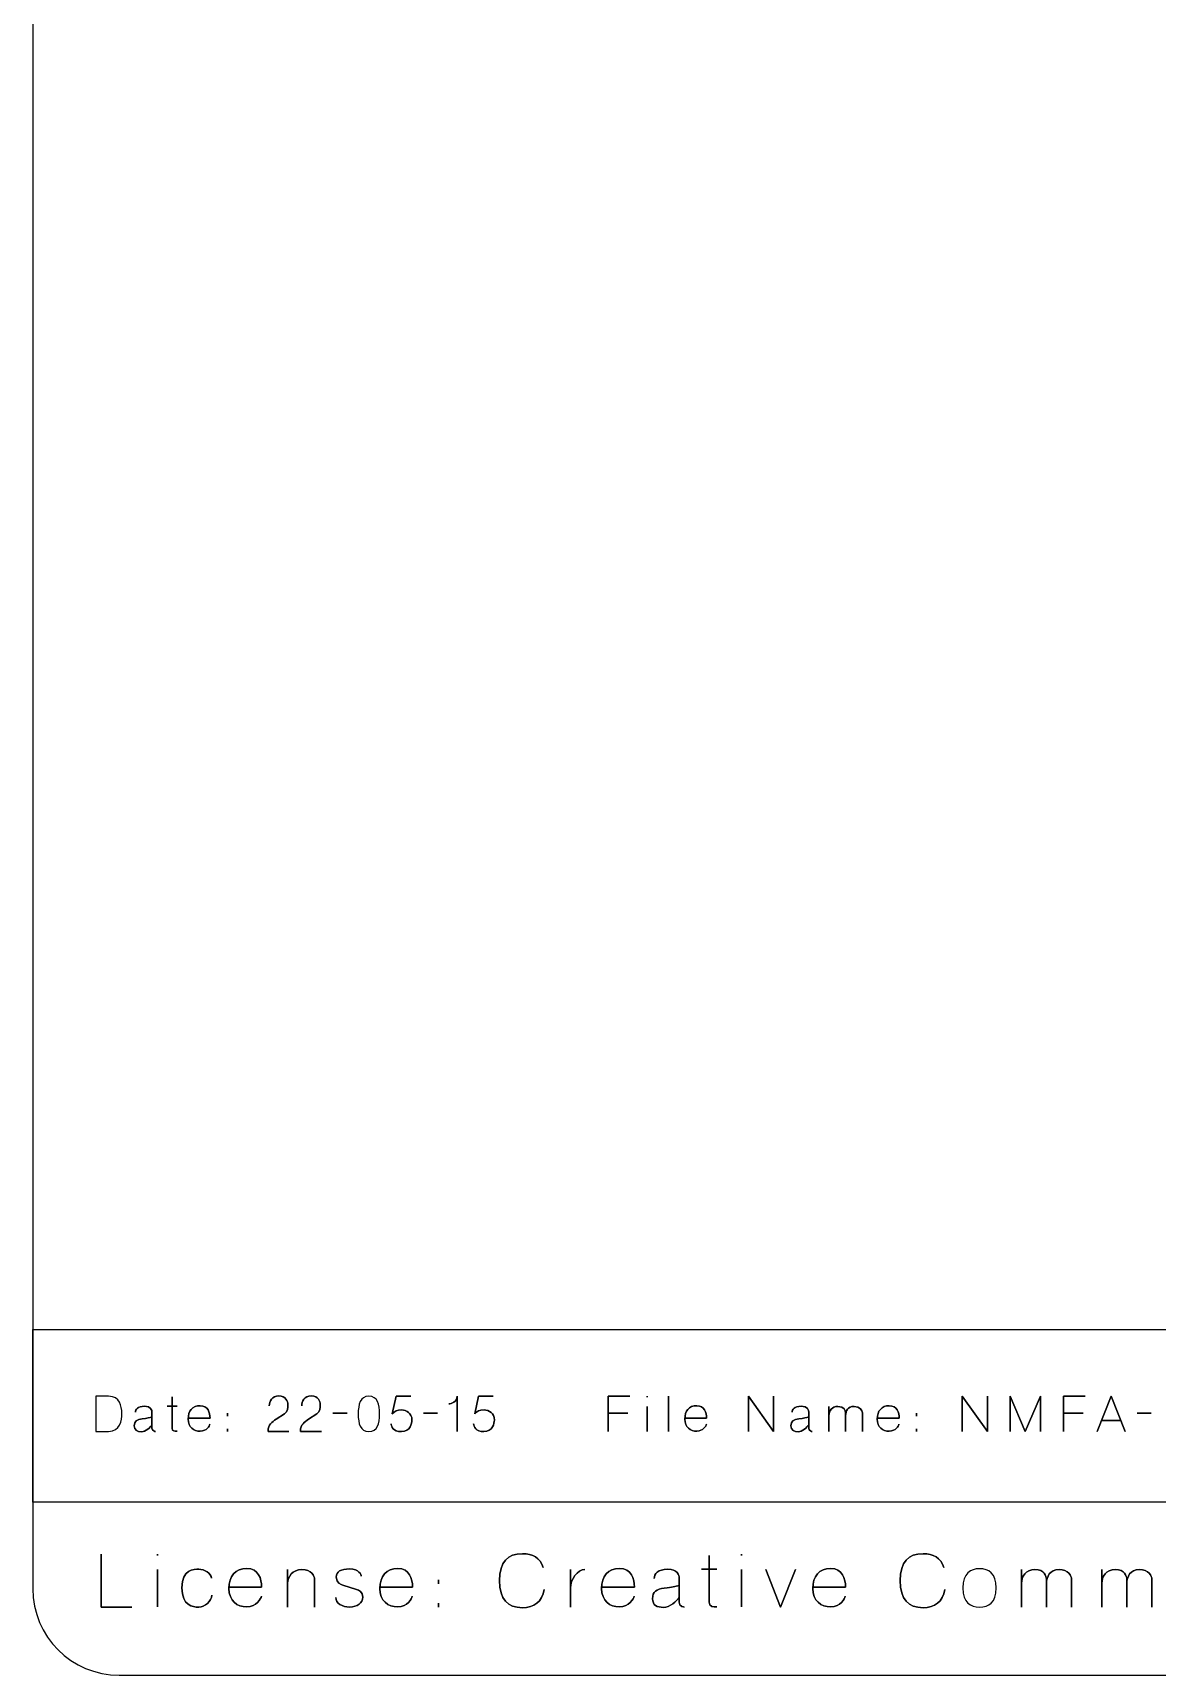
# Model space of a CAD drawing. Extents: x 15 to 785, y -585 to -15.
# Drawn here: x 15 to 210.2, y -585 to -300 of the extents above; entities that cross this region are included whole.
import ezdxf

# ---------------------------------------------------------------- set-up
doc = ezdxf.new("R2010")
doc.units = 0
doc.header["$MEASUREMENT"] = 0
doc.layers.add('LAYER_1', color=7, linetype='CONTINUOUS')

# ---------------------------------------------------------------- blocks, each defined once
blk = doc.blocks.new('BLOCK_2')
at = {"layer": 'LAYER_1', "color": 250}
blk.add_lwpolyline([(785, -555), (15, -555), (15, -525), (785, -525), (785, -555)], dxfattribs=at)
blk.add_open_spline([(785, -570), (785, -578.28), (778.28, -585), (770, -585), (770, -585), (30, -585), (30, -585), (21.72, -585), (15, -578.28), (15, -570), (15, -570), (15, -30), (15, -30), (15, -21.72), (21.72, -15), (30, -15), (30, -15), (770, -15), (770, -15), (778.28, -15), (785, -21.72), (785, -30), (785, -30), (785, -570), (785, -570)], degree=3, knots=[0, 0, 0, 0, 1, 1, 1, 2, 2, 2, 3, 3, 3, 4, 4, 4, 5, 5, 5, 6, 6, 6, 7, 7, 7, 8, 8, 8, 8], dxfattribs=at)
blk = doc.blocks.new('BLOCK_3')
at = {"layer": 'LAYER_1', "color": 30}
for points, knots in [([(25.95, -542.71), (25.95, -542.71), (25.95, -536.6), (25.95, -536.6), (25.95, -536.6), (28.15, -536.6), (28.15, -536.6), (30.16, -536.6), (30.41, -538.29), (30.46, -539.56), (30.51, -540.83), (30.08, -542.71), (28.15, -542.71), (28.15, -542.71), (25.95, -542.71), (25.95, -542.71)], [0, 0, 0, 0, 1, 1, 1, 2, 2, 2, 3, 3, 3, 4, 4, 4, 5, 5, 5, 5]), ([(25.95, -542.71), (25.95, -542.71), (25.95, -536.6), (25.95, -536.6), (25.95, -536.6), (28.15, -536.6), (28.15, -536.6), (30.16, -536.6), (30.41, -538.29), (30.46, -539.56), (30.51, -540.83), (30.08, -542.71), (28.15, -542.71), (28.15, -542.71), (25.95, -542.71), (25.95, -542.71)], [0, 0, 0, 0, 1, 1, 1, 2, 2, 2, 3, 3, 3, 4, 4, 4, 5, 5, 5, 5]), ([(35.68, -542.15), (35.68, -542.15), (35.68, -539.37), (35.68, -539.37), (35.68, -539.01), (35.51, -538.34), (34.36, -538.34), (33.22, -538.34), (32.8, -538.85), (32.8, -539.39), (32.8, -538.85), (33.22, -538.34), (34.36, -538.34), (35.51, -538.34), (35.68, -539.01), (35.68, -539.37), (35.68, -539.37), (35.68, -542.15), (35.68, -542.15), (35.68, -542.66), (36.29, -542.71), (36.29, -542.71), (36.29, -542.71), (35.68, -542.66), (35.68, -542.15)], [0, 0, 0, 0, 1, 1, 1, 2, 2, 2, 3, 3, 3, 4, 4, 4, 5, 5, 5, 6, 6, 6, 7, 7, 7, 8, 8, 8, 8]), ([(38.29, -538.32), (38.29, -538.32), (40.06, -538.32), (40.06, -538.32), (40.06, -538.32), (38.29, -538.32), (38.29, -538.32)], [0, 0, 0, 0, 1, 1, 1, 2, 2, 2, 2]), ([(40.04, -542.66), (39.63, -542.69), (39.18, -542.71), (39.18, -542.14), (39.18, -541.56), (39.18, -536.72), (39.18, -536.72), (39.18, -536.72), (39.18, -541.56), (39.18, -542.14), (39.18, -542.71), (39.63, -542.69), (40.04, -542.66)], [0, 0, 0, 0, 1, 1, 1, 2, 2, 2, 3, 3, 3, 4, 4, 4, 4]), ([(41.98, -540.39), (41.98, -540.39), (45.76, -540.39), (45.76, -540.39), (45.76, -539.45), (45.39, -538.24), (44.04, -538.24), (42.7, -538.24), (41.97, -539.16), (41.97, -540.55), (41.97, -541.96), (42.91, -542.71), (44.04, -542.67), (45.18, -542.64), (45.67, -541.76), (45.73, -541.44), (45.67, -541.76), (45.18, -542.64), (44.04, -542.67), (42.91, -542.71), (41.97, -541.96), (41.97, -540.55), (41.97, -539.16), (42.7, -538.24), (44.04, -538.24), (45.39, -538.24), (45.76, -539.45), (45.76, -540.39), (45.76, -540.39), (41.98, -540.39), (41.98, -540.39)], [0, 0, 0, 0, 1, 1, 1, 2, 2, 2, 3, 3, 3, 4, 4, 4, 5, 5, 5, 6, 6, 6, 7, 7, 7, 8, 8, 8, 9, 9, 9, 10, 10, 10, 10]), ([(55.82, -542.71), (55.85, -541.47), (56.51, -541.07), (57.23, -540.6), (57.23, -540.6), (58.68, -539.63), (58.68, -539.63), (59.28, -539.22), (59.27, -538.62), (59.27, -538.06), (59.27, -537.48), (58.92, -536.55), (57.71, -536.55), (56.5, -536.55), (56.05, -537.45), (56.05, -538.29), (56.05, -537.45), (56.5, -536.55), (57.71, -536.55), (58.92, -536.55), (59.27, -537.48), (59.27, -538.06), (59.27, -538.62), (59.28, -539.22), (58.68, -539.63), (58.68, -539.63), (57.23, -540.6), (57.23, -540.6), (56.51, -541.07), (55.85, -541.47), (55.82, -542.71), (55.82, -542.71), (59.45, -542.71), (59.45, -542.71), (59.45, -542.71), (55.82, -542.71), (55.82, -542.71)], [0, 0, 0, 0, 1, 1, 1, 2, 2, 2, 3, 3, 3, 4, 4, 4, 5, 5, 5, 6, 6, 6, 7, 7, 7, 8, 8, 8, 9, 9, 9, 10, 10, 10, 11, 11, 11, 12, 12, 12, 12]), ([(61.45, -542.71), (61.48, -541.47), (62.14, -541.07), (62.86, -540.6), (62.86, -540.6), (64.31, -539.63), (64.31, -539.63), (64.91, -539.22), (64.9, -538.62), (64.9, -538.06), (64.9, -537.48), (64.55, -536.55), (63.34, -536.55), (62.13, -536.55), (61.69, -537.45), (61.69, -538.29), (61.69, -537.45), (62.13, -536.55), (63.34, -536.55), (64.55, -536.55), (64.9, -537.48), (64.9, -538.06), (64.9, -538.62), (64.91, -539.22), (64.31, -539.63), (64.31, -539.63), (62.86, -540.6), (62.86, -540.6), (62.14, -541.07), (61.48, -541.47), (61.45, -542.71), (61.45, -542.71), (65.08, -542.71), (65.08, -542.71), (65.08, -542.71), (61.45, -542.71), (61.45, -542.71)], [0, 0, 0, 0, 1, 1, 1, 2, 2, 2, 3, 3, 3, 4, 4, 4, 5, 5, 5, 6, 6, 6, 7, 7, 7, 8, 8, 8, 9, 9, 9, 10, 10, 10, 11, 11, 11, 12, 12, 12, 12]), ([(71.48, -539.66), (71.48, -537.98), (71.84, -536.61), (73.33, -536.61), (74.82, -536.61), (75.17, -537.98), (75.17, -539.66), (75.17, -541.34), (74.82, -542.71), (73.33, -542.71), (71.84, -542.71), (71.48, -541.34), (71.48, -539.66)], [0, 0, 0, 0, 1, 1, 1, 2, 2, 2, 3, 3, 3, 4, 4, 4, 4]), ([(71.48, -539.66), (71.48, -537.98), (71.84, -536.61), (73.33, -536.61), (74.82, -536.61), (75.17, -537.98), (75.17, -539.66), (75.17, -541.34), (74.82, -542.71), (73.33, -542.71), (71.84, -542.71), (71.48, -541.34), (71.48, -539.66)], [0, 0, 0, 0, 1, 1, 1, 2, 2, 2, 3, 3, 3, 4, 4, 4, 4]), ([(80.61, -536.6), (80.61, -536.6), (78.07, -536.6), (78.07, -536.6), (78.07, -536.6), (77.39, -539.63), (77.39, -539.63), (77.87, -539.22), (78.18, -538.98), (79.02, -538.98), (79.85, -538.98), (80.8, -539.55), (80.8, -540.73), (80.8, -541.25), (80.52, -542.73), (79, -542.73), (77.48, -542.73), (77.28, -541.86), (77.18, -541.36), (77.28, -541.86), (77.48, -542.73), (79, -542.73), (80.52, -542.73), (80.8, -541.25), (80.8, -540.73), (80.8, -539.55), (79.85, -538.98), (79.02, -538.98), (78.18, -538.98), (77.87, -539.22), (77.39, -539.63), (77.39, -539.63), (78.07, -536.6), (78.07, -536.6), (78.07, -536.6), (80.61, -536.6), (80.61, -536.6)], [0, 0, 0, 0, 1, 1, 1, 2, 2, 2, 3, 3, 3, 4, 4, 4, 5, 5, 5, 6, 6, 6, 7, 7, 7, 8, 8, 8, 9, 9, 9, 10, 10, 10, 11, 11, 11, 12, 12, 12, 12]), ([(88.64, -542.71), (88.64, -542.71), (88.64, -536.6), (88.64, -536.6), (88.64, -537.64), (87.64, -537.89), (87.2, -537.92), (87.64, -537.89), (88.64, -537.64), (88.64, -536.6), (88.64, -536.6), (88.64, -542.71), (88.64, -542.71)], [0, 0, 0, 0, 1, 1, 1, 2, 2, 2, 3, 3, 3, 4, 4, 4, 4]), ([(94.92, -536.6), (94.92, -536.6), (92.38, -536.6), (92.38, -536.6), (92.38, -536.6), (91.7, -539.63), (91.7, -539.63), (92.18, -539.22), (92.49, -538.98), (93.33, -538.98), (94.16, -538.98), (95.11, -539.55), (95.11, -540.73), (95.11, -541.25), (94.83, -542.73), (93.31, -542.73), (91.79, -542.73), (91.59, -541.86), (91.49, -541.36), (91.59, -541.86), (91.79, -542.73), (93.31, -542.73), (94.83, -542.73), (95.11, -541.25), (95.11, -540.73), (95.11, -539.55), (94.16, -538.98), (93.33, -538.98), (92.49, -538.98), (92.18, -539.22), (91.7, -539.63), (91.7, -539.63), (92.38, -536.6), (92.38, -536.6), (92.38, -536.6), (94.92, -536.6), (94.92, -536.6)], [0, 0, 0, 0, 1, 1, 1, 2, 2, 2, 3, 3, 3, 4, 4, 4, 5, 5, 5, 6, 6, 6, 7, 7, 7, 8, 8, 8, 9, 9, 9, 10, 10, 10, 11, 11, 11, 12, 12, 12, 12]), ([(114.85, -542.71), (114.85, -542.71), (114.85, -536.6), (114.85, -536.6), (114.85, -536.6), (118.63, -536.6), (118.63, -536.6), (118.63, -536.6), (114.85, -536.6), (114.85, -536.6), (114.85, -536.6), (114.85, -542.71), (114.85, -542.71)], [0, 0, 0, 0, 1, 1, 1, 2, 2, 2, 3, 3, 3, 4, 4, 4, 4]), ([(121.61, -536.74), (121.61, -536.74), (121.61, -536.59), (121.61, -536.59), (121.61, -536.59), (121.61, -536.74), (121.61, -536.74)], [0, 0, 0, 0, 1, 1, 1, 2, 2, 2, 2]), ([(121.61, -542.7), (121.61, -542.7), (121.61, -538.35), (121.61, -538.35), (121.61, -538.35), (121.61, -542.71), (121.61, -542.7)], [0, 0, 0, 0, 1, 1, 1, 2, 2, 2, 2]), ([(125.35, -542.71), (125.35, -542.71), (125.35, -536.6), (125.35, -536.6), (125.35, -536.6), (125.35, -542.71), (125.35, -542.71)], [0, 0, 0, 0, 1, 1, 1, 2, 2, 2, 2]), ([(128.17, -540.39), (128.17, -540.39), (131.96, -540.39), (131.96, -540.39), (131.96, -539.45), (131.59, -538.24), (130.24, -538.24), (128.9, -538.24), (128.17, -539.16), (128.17, -540.55), (128.17, -541.96), (129.11, -542.71), (130.24, -542.67), (131.37, -542.64), (131.87, -541.76), (131.93, -541.44), (131.87, -541.76), (131.37, -542.64), (130.24, -542.67), (129.11, -542.71), (128.17, -541.96), (128.17, -540.55), (128.17, -539.16), (128.9, -538.24), (130.24, -538.24), (131.59, -538.24), (131.96, -539.45), (131.96, -540.39), (131.96, -540.39), (128.17, -540.39), (128.17, -540.39)], [0, 0, 0, 0, 1, 1, 1, 2, 2, 2, 3, 3, 3, 4, 4, 4, 5, 5, 5, 6, 6, 6, 7, 7, 7, 8, 8, 8, 9, 9, 9, 10, 10, 10, 10]), ([(139.2, -536.6), (139.2, -536.6), (143.55, -542.71), (143.55, -542.71), (143.55, -542.71), (143.55, -536.6), (143.55, -536.6), (143.55, -536.6), (143.55, -542.71), (143.55, -542.71), (143.55, -542.71), (139.2, -536.6), (139.2, -536.6), (139.2, -536.6), (139.2, -542.71), (139.2, -542.71), (139.2, -542.71), (139.2, -536.6), (139.2, -536.6)], [0, 0, 0, 0, 1, 1, 1, 2, 2, 2, 3, 3, 3, 4, 4, 4, 5, 5, 5, 6, 6, 6, 6]), ([(149.67, -542.15), (149.67, -542.15), (149.67, -539.37), (149.67, -539.37), (149.67, -539.01), (149.49, -538.34), (148.35, -538.34), (147.21, -538.34), (146.78, -538.85), (146.78, -539.39), (146.78, -538.85), (147.21, -538.34), (148.35, -538.34), (149.49, -538.34), (149.67, -539.01), (149.67, -539.37), (149.67, -539.37), (149.67, -542.15), (149.67, -542.15), (149.67, -542.66), (150.27, -542.71), (150.27, -542.71), (150.27, -542.71), (149.67, -542.66), (149.67, -542.15)], [0, 0, 0, 0, 1, 1, 1, 2, 2, 2, 3, 3, 3, 4, 4, 4, 5, 5, 5, 6, 6, 6, 7, 7, 7, 8, 8, 8, 8]), ([(156.08, -542.71), (156.08, -542.71), (156.08, -539.88), (156.08, -539.49), (156.08, -539.1), (155.83, -538.37), (154.75, -538.36), (153.68, -538.35), (153.19, -539.19), (153.19, -539.97), (153.19, -539.19), (153.68, -538.35), (154.75, -538.36), (155.83, -538.37), (156.08, -539.1), (156.08, -539.49), (156.08, -539.88), (156.08, -542.71), (156.08, -542.71)], [0, 0, 0, 0, 1, 1, 1, 2, 2, 2, 3, 3, 3, 4, 4, 4, 5, 5, 5, 6, 6, 6, 6]), ([(153.19, -542.71), (153.19, -542.71), (153.19, -538.36), (153.19, -538.36), (153.19, -538.36), (153.19, -542.71), (153.19, -542.71)], [0, 0, 0, 0, 1, 1, 1, 2, 2, 2, 2]), ([(158.99, -542.71), (158.99, -542.71), (158.99, -539.88), (158.99, -539.49), (158.99, -539.1), (158.62, -538.37), (157.55, -538.36), (156.47, -538.35), (156.08, -539.19), (156.08, -539.97), (156.08, -539.19), (156.47, -538.35), (157.55, -538.36), (158.62, -538.37), (158.99, -539.1), (158.99, -539.49), (158.99, -539.88), (158.99, -542.71), (158.99, -542.71)], [0, 0, 0, 0, 1, 1, 1, 2, 2, 2, 3, 3, 3, 4, 4, 4, 5, 5, 5, 6, 6, 6, 6]), ([(161.58, -540.39), (161.58, -540.39), (165.37, -540.39), (165.37, -540.39), (165.37, -539.45), (165, -538.24), (163.65, -538.24), (162.31, -538.24), (161.57, -539.16), (161.57, -540.55), (161.57, -541.96), (162.52, -542.71), (163.65, -542.67), (164.78, -542.64), (165.28, -541.76), (165.33, -541.44), (165.28, -541.76), (164.78, -542.64), (163.65, -542.67), (162.52, -542.71), (161.57, -541.96), (161.57, -540.55), (161.57, -539.16), (162.31, -538.24), (163.65, -538.24), (165, -538.24), (165.37, -539.45), (165.37, -540.39), (165.37, -540.39), (161.58, -540.39), (161.58, -540.39)], [0, 0, 0, 0, 1, 1, 1, 2, 2, 2, 3, 3, 3, 4, 4, 4, 5, 5, 5, 6, 6, 6, 7, 7, 7, 8, 8, 8, 9, 9, 9, 10, 10, 10, 10]), ([(176.34, -542.71), (176.34, -542.71), (176.34, -536.6), (176.34, -536.6), (176.34, -536.6), (180.69, -542.71), (180.69, -542.71), (180.69, -542.71), (180.69, -536.6), (180.69, -536.6), (180.69, -536.6), (180.69, -542.71), (180.69, -542.71), (180.69, -542.71), (176.34, -536.6), (176.34, -536.6), (176.34, -536.6), (176.34, -542.71), (176.34, -542.71)], [0, 0, 0, 0, 1, 1, 1, 2, 2, 2, 3, 3, 3, 4, 4, 4, 5, 5, 5, 6, 6, 6, 6]), ([(184.65, -542.71), (184.65, -542.71), (184.65, -536.6), (184.65, -536.6), (184.65, -536.6), (187.27, -542.71), (187.27, -542.71), (187.27, -542.71), (189.9, -536.6), (189.9, -536.6), (189.9, -536.6), (189.9, -542.71), (189.9, -542.71), (189.9, -542.71), (189.9, -536.6), (189.9, -536.6), (189.9, -536.6), (187.27, -542.71), (187.27, -542.71), (187.27, -542.71), (184.65, -536.6), (184.65, -536.6), (184.65, -536.6), (184.65, -542.71), (184.65, -542.71)], [0, 0, 0, 0, 1, 1, 1, 2, 2, 2, 3, 3, 3, 4, 4, 4, 5, 5, 5, 6, 6, 6, 7, 7, 7, 8, 8, 8, 8]), ([(193.9, -542.71), (193.9, -542.71), (193.9, -536.6), (193.9, -536.6), (193.9, -536.6), (197.69, -536.6), (197.69, -536.6), (197.69, -536.6), (193.9, -536.6), (193.9, -536.6), (193.9, -536.6), (193.9, -542.71), (193.9, -542.71)], [0, 0, 0, 0, 1, 1, 1, 2, 2, 2, 3, 3, 3, 4, 4, 4, 4]), ([(199.74, -542.71), (199.74, -542.71), (202.16, -536.6), (202.16, -536.6), (202.16, -536.6), (204.59, -542.71), (204.59, -542.71), (204.59, -542.71), (202.16, -536.6), (202.16, -536.6), (202.16, -536.6), (199.74, -542.71), (199.74, -542.71)], [0, 0, 0, 0, 1, 1, 1, 2, 2, 2, 3, 3, 3, 4, 4, 4, 4]), ([(33.86, -542.76), (33.16, -542.73), (32.6, -542.51), (32.6, -541.73), (32.6, -540.94), (33.08, -540.61), (33.97, -540.53), (34.86, -540.44), (35.26, -540.31), (35.68, -540.19), (35.26, -540.31), (34.86, -540.44), (33.97, -540.53), (33.08, -540.61), (32.6, -540.94), (32.6, -541.73), (32.6, -542.51), (33.16, -542.73), (33.86, -542.76), (34.56, -542.78), (35.43, -541.96), (35.68, -541.6), (35.43, -541.96), (34.56, -542.78), (33.86, -542.76)], [0, 0, 0, 0, 1, 1, 1, 2, 2, 2, 3, 3, 3, 4, 4, 4, 5, 5, 5, 6, 6, 6, 7, 7, 7, 8, 8, 8, 8]), ([(48.77, -540.03), (48.77, -540.03), (48.77, -539.56), (48.77, -539.56), (48.77, -539.56), (48.77, -540.03), (48.77, -540.03)], [0, 0, 0, 0, 1, 1, 1, 2, 2, 2, 2]), ([(67.08, -539.51), (67.08, -539.51), (69.54, -539.51), (69.54, -539.51), (69.54, -539.51), (67.08, -539.51), (67.08, -539.51)], [0, 0, 0, 0, 1, 1, 1, 2, 2, 2, 2]), ([(82.8, -539.51), (82.8, -539.51), (85.26, -539.51), (85.26, -539.51), (85.26, -539.51), (82.8, -539.51), (82.8, -539.51)], [0, 0, 0, 0, 1, 1, 1, 2, 2, 2, 2]), ([(118.29, -539.56), (118.29, -539.56), (114.85, -539.56), (114.85, -539.56), (114.85, -539.56), (118.29, -539.56), (118.29, -539.56)], [0, 0, 0, 0, 1, 1, 1, 2, 2, 2, 2]), ([(147.85, -542.76), (147.15, -542.73), (146.59, -542.51), (146.59, -541.73), (146.59, -540.94), (147.06, -540.61), (147.96, -540.53), (148.85, -540.44), (149.25, -540.31), (149.67, -540.19), (149.25, -540.31), (148.85, -540.44), (147.96, -540.53), (147.06, -540.61), (146.59, -540.94), (146.59, -541.73), (146.59, -542.51), (147.15, -542.73), (147.85, -542.76), (148.54, -542.78), (149.42, -541.96), (149.67, -541.6), (149.42, -541.96), (148.54, -542.78), (147.85, -542.76)], [0, 0, 0, 0, 1, 1, 1, 2, 2, 2, 3, 3, 3, 4, 4, 4, 5, 5, 5, 6, 6, 6, 7, 7, 7, 8, 8, 8, 8]), ([(168.37, -540.03), (168.37, -540.03), (168.37, -539.56), (168.37, -539.56), (168.37, -539.56), (168.37, -540.03), (168.37, -540.03)], [0, 0, 0, 0, 1, 1, 1, 2, 2, 2, 2]), ([(197.34, -539.56), (197.34, -539.56), (193.9, -539.56), (193.9, -539.56), (193.9, -539.56), (197.34, -539.56), (197.34, -539.56)], [0, 0, 0, 0, 1, 1, 1, 2, 2, 2, 2]), ([(200.5, -540.78), (200.5, -540.78), (203.82, -540.78), (203.82, -540.78), (203.82, -540.78), (200.5, -540.78), (200.5, -540.78)], [0, 0, 0, 0, 1, 1, 1, 2, 2, 2, 2]), ([(206.66, -539.51), (206.66, -539.51), (209.12, -539.51), (209.12, -539.51), (209.12, -539.51), (206.66, -539.51), (206.66, -539.51)], [0, 0, 0, 0, 1, 1, 1, 2, 2, 2, 2]), ([(48.77, -542.71), (48.77, -542.71), (48.77, -542.24), (48.77, -542.24), (48.77, -542.24), (48.77, -542.71), (48.77, -542.71)], [0, 0, 0, 0, 1, 1, 1, 2, 2, 2, 2]), ([(168.37, -542.71), (168.37, -542.71), (168.37, -542.24), (168.37, -542.24), (168.37, -542.24), (168.37, -542.71), (168.37, -542.71)], [0, 0, 0, 0, 1, 1, 1, 2, 2, 2, 2]), ([(32.21, -573.19), (32.21, -573.19), (26.86, -573.19), (26.86, -573.19), (26.86, -573.19), (26.86, -564.03), (26.86, -564.03), (26.86, -564.03), (26.86, -573.19), (26.86, -573.19), (26.86, -573.19), (32.21, -573.19), (32.21, -573.19)], [0, 0, 0, 0, 1, 1, 1, 2, 2, 2, 3, 3, 3, 4, 4, 4, 4]), ([(36.65, -564.25), (36.65, -564.25), (36.65, -564.02), (36.65, -564.02), (36.65, -564.02), (36.65, -564.25), (36.65, -564.25)], [0, 0, 0, 0, 1, 1, 1, 2, 2, 2, 2]), ([(99.97, -573.29), (97.45, -573.29), (96.01, -571.85), (96.01, -568.6), (96.01, -565.36), (97.45, -563.92), (99.97, -563.92), (101.78, -563.92), (103.02, -564.66), (103.58, -566.29), (103.02, -564.66), (101.78, -563.92), (99.97, -563.92), (97.45, -563.92), (96.01, -565.36), (96.01, -568.6), (96.01, -571.85), (97.45, -573.29), (99.97, -573.29), (102.06, -573.29), (103.38, -572.3), (103.78, -570.11), (103.38, -572.3), (102.06, -573.29), (99.97, -573.29)], [0, 0, 0, 0, 1, 1, 1, 2, 2, 2, 3, 3, 3, 4, 4, 4, 5, 5, 5, 6, 6, 6, 7, 7, 7, 8, 8, 8, 8]), ([(133.72, -573.12), (133.1, -573.16), (132.42, -573.19), (132.42, -572.33), (132.42, -571.47), (132.42, -564.21), (132.42, -564.21), (132.42, -564.21), (132.42, -571.47), (132.42, -572.33), (132.42, -573.19), (133.1, -573.16), (133.72, -573.12)], [0, 0, 0, 0, 1, 1, 1, 2, 2, 2, 3, 3, 3, 4, 4, 4, 4]), ([(137.99, -564.25), (137.99, -564.25), (137.99, -564.02), (137.99, -564.02), (137.99, -564.02), (137.99, -564.25), (137.99, -564.25)], [0, 0, 0, 0, 1, 1, 1, 2, 2, 2, 2]), ([(173.33, -570.11), (172.92, -572.3), (171.6, -573.29), (169.52, -573.29), (166.99, -573.29), (165.56, -571.85), (165.56, -568.6), (165.56, -565.36), (166.99, -563.92), (169.52, -563.92), (171.32, -563.92), (172.57, -564.66), (173.13, -566.29), (172.57, -564.66), (171.32, -563.92), (169.52, -563.92), (166.99, -563.92), (165.56, -565.36), (165.56, -568.6), (165.56, -571.85), (166.99, -573.29), (169.52, -573.29), (171.6, -573.29), (172.92, -572.3), (173.33, -570.11)], [0, 0, 0, 0, 1, 1, 1, 2, 2, 2, 3, 3, 3, 4, 4, 4, 5, 5, 5, 6, 6, 6, 7, 7, 7, 8, 8, 8, 8]), ([(36.65, -573.17), (36.65, -573.17), (36.65, -566.66), (36.65, -566.66), (36.65, -566.66), (36.65, -573.2), (36.65, -573.17)], [0, 0, 0, 0, 1, 1, 1, 2, 2, 2, 2]), ([(46.05, -571.12), (46.01, -572.18), (44.87, -573.19), (43.79, -573.19), (42.72, -573.19), (40.88, -573.01), (40.88, -569.82), (40.88, -566.65), (42.94, -566.61), (43.84, -566.61), (44.74, -566.61), (45.94, -567.31), (46.01, -568.19), (45.94, -567.31), (44.74, -566.61), (43.84, -566.61), (42.94, -566.61), (40.88, -566.65), (40.88, -569.82), (40.88, -573.01), (42.72, -573.19), (43.79, -573.19), (44.87, -573.19), (46.01, -572.18), (46.05, -571.12)], [0, 0, 0, 0, 1, 1, 1, 2, 2, 2, 3, 3, 3, 4, 4, 4, 5, 5, 5, 6, 6, 6, 7, 7, 7, 8, 8, 8, 8]), ([(54.72, -569.71), (54.72, -568.3), (54.17, -566.49), (52.15, -566.49), (50.14, -566.49), (49.04, -567.86), (49.04, -569.96), (49.04, -572.07), (50.46, -573.19), (52.15, -573.14), (53.85, -573.08), (54.58, -571.76), (54.67, -571.29), (54.58, -571.76), (53.85, -573.08), (52.15, -573.14), (50.46, -573.19), (49.04, -572.07), (49.04, -569.96), (49.04, -567.86), (50.14, -566.49), (52.15, -566.49), (54.17, -566.49), (54.72, -568.3), (54.72, -569.71), (54.72, -569.71), (49.05, -569.71), (49.05, -569.71), (49.05, -569.71), (54.72, -569.71), (54.72, -569.71)], [0, 0, 0, 0, 1, 1, 1, 2, 2, 2, 3, 3, 3, 4, 4, 4, 5, 5, 5, 6, 6, 6, 7, 7, 7, 8, 8, 8, 9, 9, 9, 10, 10, 10, 10]), ([(63.91, -573.19), (63.91, -573.19), (63.91, -568.94), (63.91, -568.36), (63.91, -567.78), (63.32, -566.68), (61.71, -566.67), (60.08, -566.66), (59.23, -567.92), (59.23, -569.08), (59.23, -567.92), (60.08, -566.66), (61.71, -566.67), (63.32, -566.68), (63.91, -567.78), (63.91, -568.36), (63.91, -568.94), (63.91, -573.19), (63.91, -573.19)], [0, 0, 0, 0, 1, 1, 1, 2, 2, 2, 3, 3, 3, 4, 4, 4, 5, 5, 5, 6, 6, 6, 6]), ([(59.23, -573.19), (59.23, -573.19), (59.23, -566.67), (59.23, -566.67), (59.23, -566.67), (59.23, -573.19), (59.23, -573.19)], [0, 0, 0, 0, 1, 1, 1, 2, 2, 2, 2]), ([(72, -567.84), (72.02, -567.52), (71.6, -566.63), (70, -566.57), (68.4, -566.53), (67.67, -567.04), (67.67, -568.02), (67.67, -569.01), (68.49, -569.31), (68.8, -569.4), (68.8, -569.4), (71.2, -570.11), (71.2, -570.11), (71.51, -570.19), (72.28, -570.53), (72.28, -571.47), (72.28, -572.41), (71.27, -573.19), (70, -573.19), (68.73, -573.19), (67.58, -572.51), (67.58, -571.52), (67.58, -572.51), (68.73, -573.19), (70, -573.19), (71.27, -573.19), (72.28, -572.41), (72.28, -571.47), (72.28, -570.53), (71.51, -570.19), (71.2, -570.11), (71.2, -570.11), (68.8, -569.4), (68.8, -569.4), (68.49, -569.31), (67.67, -569.01), (67.67, -568.02), (67.67, -567.04), (68.4, -566.53), (70, -566.57), (71.6, -566.63), (72.02, -567.52), (72, -567.84)], [0, 0, 0, 0, 1, 1, 1, 2, 2, 2, 3, 3, 3, 4, 4, 4, 5, 5, 5, 6, 6, 6, 7, 7, 7, 8, 8, 8, 9, 9, 9, 10, 10, 10, 11, 11, 11, 12, 12, 12, 13, 13, 13, 14, 14, 14, 14]), ([(75.25, -569.71), (75.25, -569.71), (80.92, -569.71), (80.92, -569.71), (80.92, -568.3), (80.37, -566.49), (78.35, -566.49), (76.34, -566.49), (75.24, -567.86), (75.24, -569.96), (75.24, -572.07), (76.66, -573.19), (78.35, -573.14), (80.05, -573.08), (80.78, -571.76), (80.87, -571.29), (80.78, -571.76), (80.05, -573.08), (78.35, -573.14), (76.66, -573.19), (75.24, -572.07), (75.24, -569.96), (75.24, -567.86), (76.34, -566.49), (78.35, -566.49), (80.37, -566.49), (80.92, -568.3), (80.92, -569.71), (80.92, -569.71), (75.25, -569.71), (75.25, -569.71)], [0, 0, 0, 0, 1, 1, 1, 2, 2, 2, 3, 3, 3, 4, 4, 4, 5, 5, 5, 6, 6, 6, 7, 7, 7, 8, 8, 8, 9, 9, 9, 10, 10, 10, 10]), ([(110.81, -566.67), (109.63, -566.66), (108.28, -568.4), (108.32, -569.86), (108.28, -568.4), (109.63, -566.66), (110.81, -566.67)], [0, 0, 0, 0, 1, 1, 1, 2, 2, 2, 2]), ([(108.32, -566.67), (108.32, -566.67), (108.32, -573.19), (108.32, -573.19), (108.32, -573.19), (108.32, -566.67), (108.32, -566.67)], [0, 0, 0, 0, 1, 1, 1, 2, 2, 2, 2]), ([(119.42, -569.71), (119.42, -568.3), (118.86, -566.49), (116.84, -566.49), (114.83, -566.49), (113.73, -567.86), (113.73, -569.96), (113.73, -572.07), (115.15, -573.19), (116.84, -573.14), (118.54, -573.08), (119.28, -571.76), (119.37, -571.29), (119.28, -571.76), (118.54, -573.08), (116.84, -573.14), (115.15, -573.19), (113.73, -572.07), (113.73, -569.96), (113.73, -567.86), (114.83, -566.49), (116.84, -566.49), (118.86, -566.49), (119.42, -568.3), (119.42, -569.71), (119.42, -569.71), (113.74, -569.71), (113.74, -569.71), (113.74, -569.71), (119.42, -569.71), (119.42, -569.71)], [0, 0, 0, 0, 1, 1, 1, 2, 2, 2, 3, 3, 3, 4, 4, 4, 5, 5, 5, 6, 6, 6, 7, 7, 7, 8, 8, 8, 9, 9, 9, 10, 10, 10, 10]), ([(127.18, -572.36), (127.18, -572.36), (127.18, -568.18), (127.18, -568.18), (127.18, -567.65), (126.91, -566.63), (125.2, -566.63), (123.48, -566.63), (122.85, -567.41), (122.85, -568.21), (122.85, -567.41), (123.48, -566.63), (125.2, -566.63), (126.91, -566.63), (127.18, -567.65), (127.18, -568.18), (127.18, -568.18), (127.18, -572.36), (127.18, -572.36), (127.18, -573.12), (128.08, -573.19), (128.08, -573.19), (128.08, -573.19), (127.18, -573.12), (127.18, -572.36)], [0, 0, 0, 0, 1, 1, 1, 2, 2, 2, 3, 3, 3, 4, 4, 4, 5, 5, 5, 6, 6, 6, 7, 7, 7, 8, 8, 8, 8]), ([(131.09, -566.61), (131.09, -566.61), (133.74, -566.61), (133.74, -566.61), (133.74, -566.61), (131.09, -566.61), (131.09, -566.61)], [0, 0, 0, 0, 1, 1, 1, 2, 2, 2, 2]), ([(137.99, -573.17), (137.99, -573.17), (137.99, -566.66), (137.99, -566.66), (137.99, -566.66), (137.99, -573.2), (137.99, -573.17)], [0, 0, 0, 0, 1, 1, 1, 2, 2, 2, 2]), ([(147.4, -566.67), (147.4, -566.67), (144.79, -573.19), (144.79, -573.19), (144.79, -573.19), (142.21, -566.67), (142.21, -566.67), (142.21, -566.67), (144.79, -573.19), (144.79, -573.19), (144.79, -573.19), (147.4, -566.67), (147.4, -566.67)], [0, 0, 0, 0, 1, 1, 1, 2, 2, 2, 3, 3, 3, 4, 4, 4, 4]), ([(150.39, -569.71), (150.39, -569.71), (156.07, -569.71), (156.07, -569.71), (156.07, -568.3), (155.51, -566.49), (153.49, -566.49), (151.49, -566.49), (150.38, -567.86), (150.38, -569.96), (150.38, -572.07), (151.8, -573.19), (153.49, -573.14), (155.19, -573.08), (155.93, -571.76), (156.02, -571.29), (155.93, -571.76), (155.19, -573.08), (153.49, -573.14), (151.8, -573.19), (150.38, -572.07), (150.38, -569.96), (150.38, -567.86), (151.49, -566.49), (153.49, -566.49), (155.51, -566.49), (156.07, -568.3), (156.07, -569.71), (156.07, -569.71), (150.39, -569.71), (150.39, -569.71)], [0, 0, 0, 0, 1, 1, 1, 2, 2, 2, 3, 3, 3, 4, 4, 4, 5, 5, 5, 6, 6, 6, 7, 7, 7, 8, 8, 8, 9, 9, 9, 10, 10, 10, 10]), ([(176.45, -569.86), (176.45, -567.29), (177.76, -566.54), (179.34, -566.54), (180.92, -566.54), (182.22, -567.29), (182.22, -569.86), (182.22, -572.44), (180.92, -573.19), (179.34, -573.19), (177.76, -573.19), (176.45, -572.44), (176.45, -569.86)], [0, 0, 0, 0, 1, 1, 1, 2, 2, 2, 3, 3, 3, 4, 4, 4, 4]), ([(176.45, -569.86), (176.45, -567.29), (177.76, -566.54), (179.34, -566.54), (180.92, -566.54), (182.22, -567.29), (182.22, -569.86), (182.22, -572.44), (180.92, -573.19), (179.34, -573.19), (177.76, -573.19), (176.45, -572.44), (176.45, -569.86)], [0, 0, 0, 0, 1, 1, 1, 2, 2, 2, 3, 3, 3, 4, 4, 4, 4]), ([(190.94, -573.19), (190.94, -573.19), (190.94, -568.94), (190.94, -568.36), (190.94, -567.78), (190.56, -566.68), (188.95, -566.67), (187.34, -566.66), (186.61, -567.92), (186.61, -569.08), (186.61, -567.92), (187.34, -566.66), (188.95, -566.67), (190.56, -566.68), (190.94, -567.78), (190.94, -568.36), (190.94, -568.94), (190.94, -573.19), (190.94, -573.19)], [0, 0, 0, 0, 1, 1, 1, 2, 2, 2, 3, 3, 3, 4, 4, 4, 5, 5, 5, 6, 6, 6, 6]), ([(186.61, -573.19), (186.61, -573.19), (186.61, -566.67), (186.61, -566.67), (186.61, -566.67), (186.61, -573.19), (186.61, -573.19)], [0, 0, 0, 0, 1, 1, 1, 2, 2, 2, 2]), ([(195.31, -573.19), (195.31, -573.19), (195.31, -568.94), (195.31, -568.36), (195.31, -567.78), (194.75, -566.68), (193.14, -566.67), (191.53, -566.66), (190.94, -567.92), (190.94, -569.08), (190.94, -567.92), (191.53, -566.66), (193.14, -566.67), (194.75, -566.68), (195.31, -567.78), (195.31, -568.36), (195.31, -568.94), (195.31, -573.19), (195.31, -573.19)], [0, 0, 0, 0, 1, 1, 1, 2, 2, 2, 3, 3, 3, 4, 4, 4, 5, 5, 5, 6, 6, 6, 6]), ([(204.89, -573.19), (204.89, -573.19), (204.89, -568.94), (204.89, -568.36), (204.89, -567.78), (204.51, -566.68), (202.89, -566.67), (201.28, -566.66), (200.56, -567.92), (200.56, -569.08), (200.56, -567.92), (201.28, -566.66), (202.89, -566.67), (204.51, -566.68), (204.89, -567.78), (204.89, -568.36), (204.89, -568.94), (204.89, -573.19), (204.89, -573.19)], [0, 0, 0, 0, 1, 1, 1, 2, 2, 2, 3, 3, 3, 4, 4, 4, 5, 5, 5, 6, 6, 6, 6]), ([(200.56, -573.19), (200.56, -573.19), (200.56, -566.67), (200.56, -566.67), (200.56, -566.67), (200.56, -573.19), (200.56, -573.19)], [0, 0, 0, 0, 1, 1, 1, 2, 2, 2, 2]), ([(209.26, -573.19), (209.26, -573.19), (209.26, -568.94), (209.26, -568.36), (209.26, -567.78), (208.7, -566.68), (207.08, -566.67), (205.47, -566.66), (204.89, -567.92), (204.89, -569.08), (204.89, -567.92), (205.47, -566.66), (207.08, -566.67), (208.7, -566.68), (209.26, -567.78), (209.26, -568.36), (209.26, -568.94), (209.26, -573.19), (209.26, -573.19)], [0, 0, 0, 0, 1, 1, 1, 2, 2, 2, 3, 3, 3, 4, 4, 4, 5, 5, 5, 6, 6, 6, 6]), ([(85.43, -569.17), (85.43, -569.17), (85.43, -568.47), (85.43, -568.47), (85.43, -568.47), (85.43, -569.17), (85.43, -569.17)], [0, 0, 0, 0, 1, 1, 1, 2, 2, 2, 2]), ([(124.45, -573.26), (123.39, -573.22), (122.56, -572.89), (122.56, -571.73), (122.56, -570.54), (123.27, -570.05), (124.61, -569.92), (125.95, -569.8), (126.54, -569.59), (127.18, -569.41), (126.54, -569.59), (125.95, -569.8), (124.61, -569.92), (123.27, -570.05), (122.56, -570.54), (122.56, -571.73), (122.56, -572.89), (123.39, -573.22), (124.45, -573.26), (125.49, -573.3), (126.8, -572.07), (127.18, -571.52), (126.8, -572.07), (125.49, -573.3), (124.45, -573.26)], [0, 0, 0, 0, 1, 1, 1, 2, 2, 2, 3, 3, 3, 4, 4, 4, 5, 5, 5, 6, 6, 6, 7, 7, 7, 8, 8, 8, 8]), ([(85.43, -573.19), (85.43, -573.19), (85.43, -572.49), (85.43, -572.49), (85.43, -572.49), (85.43, -573.19), (85.43, -573.19)], [0, 0, 0, 0, 1, 1, 1, 2, 2, 2, 2])]:
    blk.add_open_spline(points, degree=3, knots=knots, dxfattribs=at)

msp = doc.modelspace()

# ---------------------------------------------------------------- block references
at = {"layer": 'LAYER_1'}
for name in ['BLOCK_2', 'BLOCK_3']:
    msp.add_blockref(name, (0, 0), dxfattribs=at)

doc.saveas('drawing.dxf')
